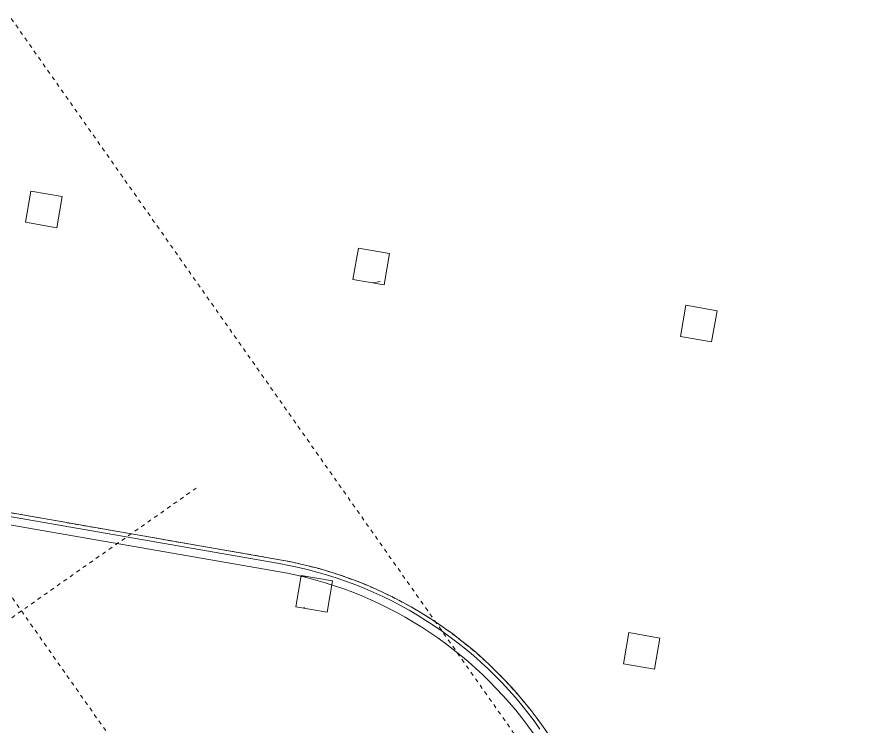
# Model space of a CAD drawing. Extents: x 274235 to 276654, y 142848 to 144425.
# Drawn here: x 276121.85 to 276143.54, y 143195.04 to 143212.97 of the extents above; entities that cross this region are included whole.
import ezdxf

# ---------------------------------------------------------------- set-up
doc = ezdxf.new("R2010")
doc.units = 0
doc.header["$LTSCALE"] = 1.5
doc.linetypes.add('ACM-G-CENTER', pattern=[50.800000000000004, 31.75, -6.350000000000001, 6.350000000000001, -6.350000000000001])
doc.linetypes.add('ACM-G-HIDDEN2', pattern=[4.762500000000001, 3.175000000000001, -1.5875])
doc.layers.get('0').update_dxf_attribs({"linetype": 'CONTINUOUS', "lineweight": 0})
for name, color, linetype, lineweight in [('_ACM-A-DETL', 7, 'CONTINUOUS', 5), ('_ACM-A-GRID', 3, 'CONTINUOUS', 5), ('_ACM-A-WALL-FULL', 6, 'CONTINUOUS', 13), ('_ACM-S-STRU-CLOS', 5, 'CONTINUOUS', 5)]:
    doc.layers.add(name, color=color, linetype=linetype, lineweight=lineweight)

# ---------------------------------------------------------------- blocks, each defined once
blk = doc.blocks.new('M_Concrete-Rectangular-Column - 800 x 800mm-V587-B1_Working')
at = {"layer": '_ACM-S-STRU-CLOS'}
h = blk.add_hatch(dxfattribs=at)
h.set_pattern_fill('FP_367', color=256, style=0, pattern_type=2)
h.set_pattern_definition([(49.99999999999999, (-874204.1240000001, -780804.565), (3643.681986006824, -318.7812880006761), [381, -4191]), (355, (-874204.1240000001, -780804.565), (-704.8562580461121, 3821.135846227694), [304.8, -3352.8]), (100.451, (-873900.484, -780831.13), (2938.852362929117, 3502.332152374178), [323.8, -3561.801]), (46.184, (-874204.1240000001, -779788.565), (5421.581919880712, -840.8554984886337), [571.5, -6286.5]), (96.636, (-873752.325, -779858.635), (4748.051319755933, 4948.551449789822), [485.7, -5342.701999999999]), (351.184, (-874204.1240000001, -779788.565), (4748.100788072627, 4948.506072045693), [457.2, -5029.2]), (21, (-873696.1240000001, -780042.565), (3032.287836333134, -2045.304476687058), [381, -4191]), (326, (-873696.1240000001, -780042.565), (1236.042244531653, 3683.761809559103), [304.8, -3352.8]), (71.45100000000001, (-873443.433, -780213.007), (4268.342513760047, 1638.424823382678), [323.8, -3561.801]), (37.50000000000001, (-874204.1240000001, -780804.565), (61.77206501183639, 1691.100777463062), [167.64, -3144.52, 167.64, -6601.46]), (37.50000000000001, (-874204.1240000001, -780804.565), (61.77206501183639, 1691.100777463062), [-3479.8, -3235.96, 167.64, -3197.86]), (7.499999999999999, (-874204.1240000001, -780804.565), (1336.393250206115, 2003.61149636239), [167.64, -1772.92, 167.64, -4351.02]), (7.499999999999999, (-874204.1240000001, -780804.565), (1336.393250206115, 2003.61149636239), [-2108.2, -3068.32, 167.64, -1115.06]), (327.5, (-875336.964, -780804.565), (2711.817807077548, -114.578640950727), [167.64, -1102.36, -9220.2]), (327.5, (-875336.964, -780804.565), (2711.817807077548, -114.578640950727), [-1270, 167.64, -3794.76, -5257.8]), (327.5, (-875336.964, -780804.565), (2711.817807077548, -114.578640950727), [-5232.4, 167.64, -5090.16]), (317.5, (-875844.964, -780804.565), (2962.585592803855, 508.5334453662156), [167.64, -1483.36, 167.64, -6197.6]), (317.5, (-875844.964, -780804.565), (2962.585592803855, 508.5334453662156), [-1818.64, -2463.8, 167.64, -3566.16])])
h.paths.add_polyline_path([(400.00000000081, -399.999999999268), (400.00000000081, 400.0000000007234), (-399.9999999991467, 400.0000000007234), (-399.9999999991467, -399.999999999268)])
at = {"layer": '_ACM-A-DETL', "color": 250}
for p, q in [((400.0000000000002, 400.0000000000002), (-399.9999999999999, 400.0000000000002)), ((-399.9999999999999, 400.0000000000002), (-399.9999999999999, -399.9999999999999)), ((400.0000000000002, -399.9999999999999), (400.0000000000002, 400.0000000000002)), ((-399.9999999999999, -399.9999999999999), (400.0000000000002, -399.9999999999999))]:
    blk.add_line(p, q, dxfattribs=at)
blk = doc.blocks.new('M_Concrete-Rectangular-Column - 800 x 800mm-V588-B1_Working')
at = {"layer": '_ACM-S-STRU-CLOS'}
h = blk.add_hatch(dxfattribs=at)
h.set_pattern_fill('FP_368', color=256, style=0, pattern_type=2)
h.set_pattern_definition([(49.99999999999999, (-865804.1240000001, -780804.565), (3643.681986006824, -318.7812880006761), [381, -4191]), (355, (-865804.1240000001, -780804.565), (-704.8562580461121, 3821.135846227694), [304.8, -3352.8]), (100.451, (-865500.484, -780831.13), (2938.852362929117, 3502.332152374178), [323.8, -3561.801]), (46.184, (-865804.1240000001, -779788.565), (5421.581919880712, -840.8554984886337), [571.5, -6286.5]), (96.636, (-865352.325, -779858.635), (4748.051319755933, 4948.551449789822), [485.7, -5342.701999999999]), (351.184, (-865804.1240000001, -779788.565), (4748.100788072627, 4948.506072045693), [457.2, -5029.2]), (21, (-865296.1240000001, -780042.565), (3032.287836333134, -2045.304476687058), [381, -4191]), (326, (-865296.1240000001, -780042.565), (1236.042244531653, 3683.761809559103), [304.8, -3352.8]), (71.45100000000001, (-865043.433, -780213.007), (4268.342513760047, 1638.424823382678), [323.8, -3561.801]), (37.50000000000001, (-865804.1240000001, -780804.565), (61.77206501183639, 1691.100777463062), [167.64, -3144.52, 167.64, -6601.46]), (37.50000000000001, (-865804.1240000001, -780804.565), (61.77206501183639, 1691.100777463062), [-3479.8, -3235.96, 167.64, -3197.86]), (7.499999999999999, (-865804.1240000001, -780804.565), (1336.393250206115, 2003.61149636239), [167.64, -1772.92, 167.64, -4351.02]), (7.499999999999999, (-865804.1240000001, -780804.565), (1336.393250206115, 2003.61149636239), [-2108.2, -3068.32, 167.64, -1115.06]), (327.5, (-866936.964, -780804.565), (2711.817807077548, -114.578640950727), [167.64, -1102.36, -9220.2]), (327.5, (-866936.964, -780804.565), (2711.817807077548, -114.578640950727), [-1270, 167.64, -3794.76, -5257.8]), (327.5, (-866936.964, -780804.565), (2711.817807077548, -114.578640950727), [-5232.4, 167.64, -5090.16]), (317.5, (-867444.964, -780804.565), (2962.585592803855, 508.5334453662156), [167.64, -1483.36, 167.64, -6197.6]), (317.5, (-867444.964, -780804.565), (2962.585592803855, 508.5334453662156), [-1818.64, -2463.8, 167.64, -3566.16])])
h.paths.add_polyline_path([(400.00000000081, -399.9999999992853), (400.00000000081, 400.0000000007061), (-399.999999999216, 400.0000000007061), (-399.999999999216, -399.9999999992853)])
at = {"layer": '_ACM-A-DETL', "color": 250}
for p, q in [((400.0000000000002, 400.0000000000002), (-399.9999999999999, 400.0000000000002)), ((-399.9999999999999, 400.0000000000002), (-399.9999999999999, -399.9999999999999)), ((400.0000000000002, -399.9999999999999), (400.0000000000002, 400.0000000000002)), ((-399.9999999999999, -399.9999999999999), (400.0000000000002, -399.9999999999999))]:
    blk.add_line(p, q, dxfattribs=at)
blk = doc.blocks.new('M_Concrete-Rectangular-Column - 800 x 800mm-V590-B1_Working')
at = {"layer": '_ACM-A-DETL', "color": 250}
for p, q in [((400.0000000000002, 400.0000000000002), (-399.9999999999999, 400.0000000000002)), ((-399.9999999999999, 400.0000000000002), (-399.9999999999999, -399.9999999999999)), ((400.0000000000002, -399.9999999999999), (400.0000000000002, 400.0000000000002)), ((-399.9999999999999, -399.9999999999999), (400.0000000000002, -399.9999999999999))]:
    blk.add_line(p, q, dxfattribs=at)
blk = doc.blocks.new('M_Concrete-Rectangular-Column - 800 x 800mm-V651-B1_Working')
at = {"layer": '_ACM-A-DETL', "color": 250}
for p, q in [((400.0000000000002, 400.0000000000002), (-399.9999999999999, 400.0000000000002)), ((-399.9999999999999, 400.0000000000002), (-399.9999999999999, -399.9999999999999)), ((400.0000000000002, -399.9999999999999), (400.0000000000002, 400.0000000000002)), ((-399.9999999999999, -399.9999999999999), (400.0000000000002, -399.9999999999999))]:
    blk.add_line(p, q, dxfattribs=at)
blk = doc.blocks.new('M_Concrete-Rectangular-Column - 800 x 800mm-V652-B1_Working')
at = {"layer": '_ACM-S-STRU-CLOS'}
h = blk.add_hatch(dxfattribs=at)
h.set_pattern_fill('FP_407', color=256, style=0, pattern_type=2)
h.set_pattern_definition([(49.99999999999999, (-865804.1240000001, -772404.565), (3643.681986006824, -318.7812880006761), [381, -4191]), (355, (-865804.1240000001, -772404.565), (-704.8562580461121, 3821.135846227694), [304.8, -3352.8]), (100.451, (-865500.484, -772431.13), (2938.852362929117, 3502.332152374178), [323.8, -3561.801]), (46.184, (-865804.1240000001, -771388.565), (5421.581919880712, -840.8554984886337), [571.5, -6286.5]), (96.636, (-865352.325, -771458.635), (4748.051319755933, 4948.551449789822), [485.7, -5342.701999999999]), (351.184, (-865804.1240000001, -771388.565), (4748.100788072627, 4948.506072045693), [457.2, -5029.2]), (21, (-865296.1240000001, -771642.565), (3032.287836333134, -2045.304476687058), [381, -4191]), (326, (-865296.1240000001, -771642.565), (1236.042244531653, 3683.761809559103), [304.8, -3352.8]), (71.45100000000001, (-865043.433, -771813.007), (4268.342513760047, 1638.424823382678), [323.8, -3561.801]), (37.50000000000001, (-865804.1240000001, -772404.565), (61.77206501183639, 1691.100777463062), [167.64, -3144.52, 167.64, -6601.46]), (37.50000000000001, (-865804.1240000001, -772404.565), (61.77206501183639, 1691.100777463062), [-3479.8, -3235.96, 167.64, -3197.86]), (7.499999999999999, (-865804.1240000001, -772404.565), (1336.393250206115, 2003.61149636239), [167.64, -1772.92, 167.64, -4351.02]), (7.499999999999999, (-865804.1240000001, -772404.565), (1336.393250206115, 2003.61149636239), [-2108.2, -3068.32, 167.64, -1115.06]), (327.5, (-866936.964, -772404.565), (2711.817807077548, -114.578640950727), [167.64, -1102.36, -9220.2]), (327.5, (-866936.964, -772404.565), (2711.817807077548, -114.578640950727), [-1270, 167.64, -3794.76, -5257.8]), (327.5, (-866936.964, -772404.565), (2711.817807077548, -114.578640950727), [-5232.4, 167.64, -5090.16]), (317.5, (-867444.964, -772404.565), (2962.585592803855, 508.5334453662156), [167.64, -1483.36, 167.64, -6197.6]), (317.5, (-867444.964, -772404.565), (2962.585592803855, 508.5334453662156), [-1818.64, -2463.8, 167.64, -3566.16])])
h.paths.add_polyline_path([(400.0000000008793, -399.9999999991814), (400.0000000008793, 400.00000000081), (-399.9999999991467, 400.00000000081), (-399.9999999991467, -399.9999999991814)])
at = {"layer": '_ACM-A-DETL', "color": 250}
for p, q in [((400.0000000000002, 400.0000000000002), (-399.9999999999999, 400.0000000000002)), ((-399.9999999999999, 400.0000000000002), (-399.9999999999999, -399.9999999999999)), ((400.0000000000002, -399.9999999999999), (400.0000000000002, 400.0000000000002)), ((-399.9999999999999, -399.9999999999999), (400.0000000000002, -399.9999999999999))]:
    blk.add_line(p, q, dxfattribs=at)
blk = doc.blocks.new('BASEMENT20250512')
at = {"layer": '_ACM-A-DETL', "color": 250, "linetype": 'ACM-G-HIDDEN2'}
blk.add_line((840945.0403694331, 773104.565250704), (864799.6651612689, 773104.5652507042), dxfattribs=at)
blk.add_arc((864799.665161269, 762804.565250705), 10300, 44.99818947085008, 90.00000000000064, dxfattribs=at)
at = {"layer": '_ACM-S-STRU-CLOS'}
for name, p in [('M_Concrete-Rectangular-Column - 800 x 800mm-V590-B1_Working', (857404.1239574705, 780804.5651911475)), ('M_Concrete-Rectangular-Column - 800 x 800mm-V588-B1_Working', (865804.1239276928, 780804.5651911475)), ('M_Concrete-Rectangular-Column - 800 x 800mm-V587-B1_Working', (874204.1238979149, 780804.5651911475)), ('M_Concrete-Rectangular-Column - 800 x 800mm-V652-B1_Working', (865804.1239276928, 772404.5652209251)), ('M_Concrete-Rectangular-Column - 800 x 800mm-V651-B1_Working', (874204.1238979149, 772404.5652209251))]:
    blk.add_blockref(name, p, dxfattribs=at)
blk = doc.blocks.new('5f0512')
at = {"layer": '_ACM-A-GRID', "linetype": 'ACM-G-CENTER'}
for p, q in [((-153491.8825086181, 64063.87429831596), (-100034.6100006712, 10606.60179035924)), ((-159431.5794705856, 58124.17733634985), (-105974.306962639, 4666.90482839325)), ((-137794.1119876716, 44123.46309024689), (-158158.7872858462, 23758.78779207624))]:
    blk.add_line(p, q, dxfattribs=at)
at = {"layer": '_ACM-A-WALL-FULL', "lineweight": 18}
for p, q in [((-135404.4582899766, 42699.99988089013), (-159259.083081814, 42699.9998808899)), ((-159259.083081814, 42399.9998808899), (-135404.4582899766, 42399.99988089001)), ((-98453.49163968058, 10015.43292303244), (-128121.2584437549, 39683.19972711091))]:
    blk.add_line(p, q, dxfattribs=at)
at = {"layer": '_ACM-A-WALL-FULL'}
blk.add_line((-135404.4582899766, 42599.99988089001), (-159259.083081814, 42599.9998808899), dxfattribs=at)
at = {"layer": '_ACM-A-WALL-FULL', "lineweight": 18}
for radius in [10300.00000000006, 10000.00000000003]:
    blk.add_arc((-135404.4582899765, 32399.99988089025), radius, 45, 90, dxfattribs=at)
at = {"layer": '_ACM-A-WALL-FULL'}
blk.add_arc((-135404.4582899765, 32399.99988089025), 10200.00000000001, 45, 90, dxfattribs=at)

msp = doc.modelspace()

# ---------------------------------------------------------------- block references
at = {"xscale": 0.0009999999999999994, "yscale": 0.001, "zscale": 0.001, "rotation": 350.1075696352769}
msp.add_blockref('BASEMENT20250512', (275143.7222229671, 142586.2208173259), dxfattribs=at)

# ---------------------------------------------------------------- next in the draw order: block references
msp.add_blockref('5f0512', (276254.5380815538, 143133.931731411), dxfattribs=at)

doc.saveas('drawing.dxf')
